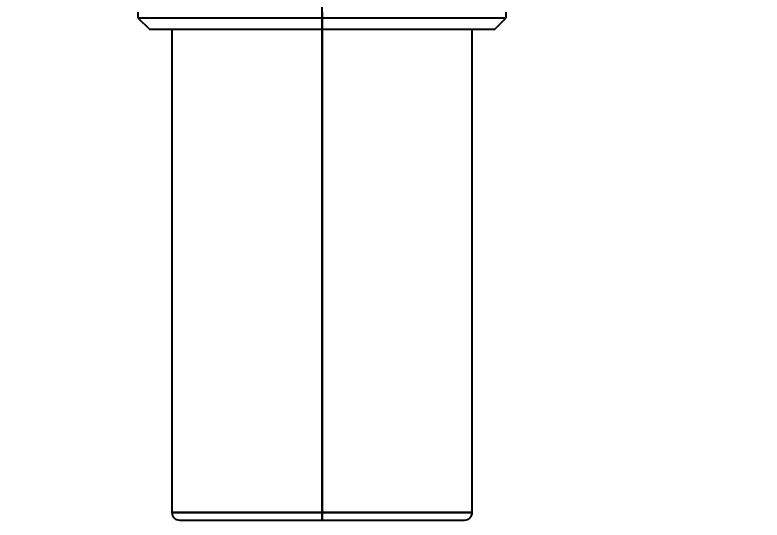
# Model space of a CAD drawing. Header units: metres. Extents: x 0 to 21025, y 0 to 14850.
# Drawn here: x 6194 to 6291, y 6331.2 to 6396.7 of the extents above; entities that cross this region are included whole.
import ezdxf

# ---------------------------------------------------------------- set-up
doc = ezdxf.new("R2010")
doc.units = ezdxf.units.M
doc.header["$LTSCALE"] = 25
doc.linetypes.add('HIDDEN2', pattern=[4.7625, 3.175, -1.5875])
for name, color, linetype in [('18_COTAS', 7, 'Continuous'), ('SL4', 4, 'Continuous'), ('ST1', 7, 'HIDDEN2')]:
    doc.layers.add(name, color=color, linetype=linetype)
doc.styles.add('ROMANS', font='ROMANS.SHX')
doc.dimstyles.new('25___1-25', dxfattribs={"dimscale": 25, "dimtxt": 2.5, "dimasz": 2, "dimexe": 1.5, "dimexo": 1, "dimgap": 0.5, "dimtad": 1, "dimzin": 12, "dimtxsty": 'ROMANS', "dimcen": 0, "dimclrd": 256, "dimclre": 256, "dimclrt": 3, "dimazin": 3, "dimtfac": 1, "dimtmove": 0, "dimatfit": 0, "dimfxl": 1, "dimlwd": -1, "dimlwe": -1, "dimarcsym": 0})

# ---------------------------------------------------------------- blocks, each defined once
blk = doc.blocks.new('*D13')
at = {"layer": '18_COTAS', "transparency": 16777216}
for p, q in [((2083.564, 6357.865), (2083.564, 7037.945)), ((6382.514, 6357.865), (6382.514, 7037.945)), ((2133.564, 7000.445), (6332.514, 7000.445))]:
    blk.add_line(p, q, dxfattribs=at)
for points in [[(2133.564, 7008.778), (2133.564, 6992.112), (2083.564, 7000.445)], [(6332.514, 7008.778), (6332.514, 6992.112), (6382.514, 7000.445)]]:
    blk.add_solid(points, dxfattribs=at)
at = {"layer": 'Defpoints', "color": 0, "transparency": 16777216}
for p in [(6382.514, 7000.445), (2083.564, 6332.865), (6382.514, 6332.865)]:
    blk.add_point(p, dxfattribs=at)
at = {"layer": '18_COTAS', "color": 3, "transparency": 16777216, "insert": (4233.039, 7050.147), "char_height": 62.5, "attachment_point": 5, "style": 'ROMANS'}
blk.add_mtext('4298,95', dxfattribs=at)

msp = doc.modelspace()

# ---------------------------------------------------------------- linework, layer by layer
at = {"layer": 'SL4'}
for p, q in [((6209.99, 6397.105), (6209.99, 6396.347)), ((6233.892, 6397.105), (6233.892, 6396.347)), ((6257.793, 6396.347), (6257.793, 6397.105)), ((6209.99, 6396.347), (6211.469, 6394.868)), ((6209.99, 6396.347), (6233.892, 6396.347)), ((6233.892, 6396.347), (6233.892, 6394.868)), ((6233.892, 6396.347), (6257.793, 6396.347)), ((6256.314, 6394.868), (6257.793, 6396.347)), ((6211.469, 6394.868), (6233.892, 6394.868)), ((6214.392, 6394.868), (6214.392, 6332.168)), ((6233.892, 6394.868), (6256.314, 6394.868)), ((6233.892, 6394.868), (6233.892, 6332.168)), ((6253.392, 6332.168), (6253.392, 6394.868)), ((6214.392, 6332.168), (6233.892, 6332.168)), ((6233.892, 6331.168), (6233.892, 6332.168)), ((6233.892, 6332.168), (6253.392, 6332.168)), ((6215.392, 6331.168), (6233.892, 6331.168)), ((6233.892, 6331.168), (6252.392, 6331.168))]:
    msp.add_line(p, q, dxfattribs=at)
for centre, start, end in [((6215.392, 6332.168), 180, 270), ((6252.392, 6332.168), 270, 0)]:
    msp.add_arc(centre, 1, start, end, dxfattribs=at)
at = {"layer": 'ST1'}
for p, q in [((6233.892, 6396.347), (6233.892, 6416.868)), ((6233.892, 6394.868), (6233.892, 6396.347)), ((6233.892, 6332.168), (6233.892, 6394.868)), ((6233.892, 6332.168), (6214.392, 6332.168)), ((6233.892, 6332.168), (6233.892, 6331.168)), ((6253.392, 6332.168), (6233.892, 6332.168))]:
    msp.add_line(p, q, dxfattribs=at)

# ---------------------------------------------------------------- dimensions: what is measured, and where the dimension line sits
at = {"layer": '18_COTAS'}
dim = msp.add_linear_dim(base=(6382.514, 7000.445), p1=(2083.564, 6332.865), p2=(6382.514, 6332.865), dimstyle='25___1-25', dxfattribs=at)
dim.commit()
dim.dimension.update_dxf_attribs({"geometry": '*D13', "text_midpoint": (4233.039, 7050.147)})

doc.saveas('drawing.dxf')
